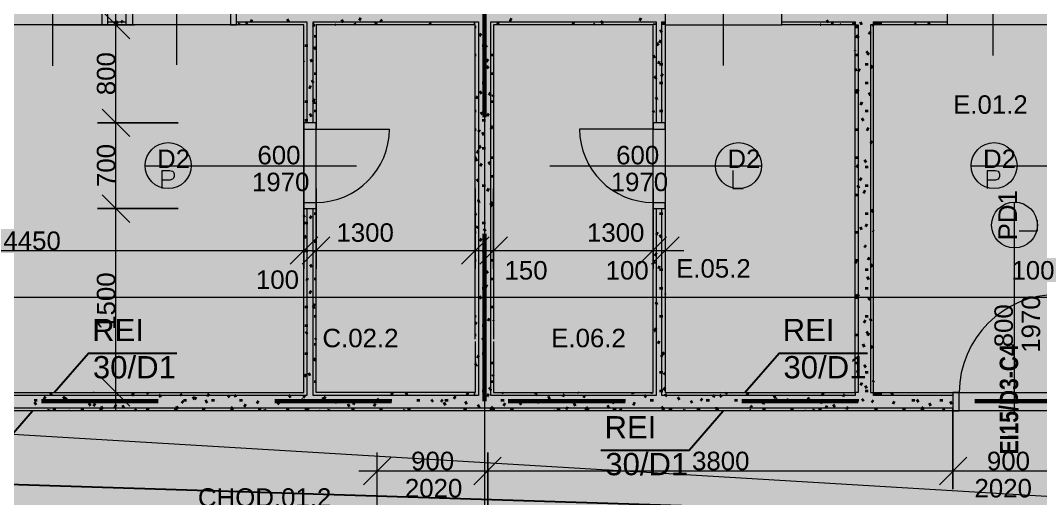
# Model space of a CAD drawing. Header units: millimetres. Extents: x 2377 to 264466, y -28213 to 61616.
# Drawn here: x 159322 to 167649, y -10377 to -6474 of the extents above; entities that cross this region are included whole.
import ezdxf

# ---------------------------------------------------------------- set-up
doc = ezdxf.new("R2010")
doc.units = ezdxf.units.MM
doc.layers.add('ZTI_KANAL', color=30, linetype='Continuous', lineweight=50)
doc.styles.add('PDF Arial Narrow Bold', font='')
doc.styles.add('PDF ArialMT', font='arial.ttf')
doc.styles.get('PDF Arial Narrow Bold').set_extended_font_data('Arial Narrow', bold=True)

msp = doc.modelspace()

# ---------------------------------------------------------------- linework, layer by layer
at = {"layer": 'ZTI_KANAL', "color": 7, "lineweight": 9}
for points in [[(163110.6, 4981.7), (163110.6, -22133.1)], [(207677.3, -5097.1), (206461.2, -5097.1), (206461.2, -4795.4), (206461.2, -4496.9), (206461.2, -4195.3), (206461.2, -3896.8), (206461.2, -3595.1), (206461.2, -3296.6), (207763.1, -3296.6), (207763.1, -3595.1), (207763.1, -3896.8), (207763.1, -4195.3), (207763.1, -4496.9), (207763.1, -4795.4), (207763.1, -5097.1), (206362.7, -3566.5), (205181.5, -9660.1), (181035.7, -11158.9), (156035.8, -9660.1)], [(159585.9, -6843.6), (159585.9, -5494), (159585.9, -5119.3)], [(160598.8, -6837.2), (160598.8, -5487.7), (160598.8, -5113)], [(165060.3, -6840.4), (165060.3, -5490.8), (165060.3, -5113)], [(167260.8, -6761), (167260.8, -5490.8), (167260.8, -5113)], [(160214.6, -6624.4), (159989.1, -6399)], [(160100.3, -7459.6), (160100.3, -6360.9)], [(159595.4, -6510.1), (160252.7, -6510.1)], [(160100.3, -8161.3), (160100.3, -7161.1)], [(160341.6, -7659.6), (160716.3, -7659.6), (162065.9, -7659.6)], [(163644, -7659.6), (164993.6, -7659.6), (165371.4, -7659.6)], [(167079.8, -7659.6), (167457.7, -7659.6), (168807.2, -7659.6)], [(160478.2, -7847), (160478.2, -7697.7), (160541.7, -7697.7), (160563.9, -7704.1), (160570.2, -7713.6), (160576.6, -7726.3), (160576.6, -7748.5), (160570.2, -7761.2), (160563.9, -7770.8), (160541.7, -7777.1), (160478.2, -7777.1)], [(165136.5, -7697.7), (165136.5, -7847), (165222.2, -7847)], [(167216.4, -7847), (167216.4, -7697.7), (167279.9, -7697.7), (167302.1, -7704.1), (167308.4, -7713.6), (167314.8, -7726.3), (167314.8, -7748.5), (167308.4, -7761.2), (167302.1, -7770.8), (167279.9, -7777.1), (167216.4, -7777.1)], [(160100.3, -9660.1), (160100.3, -7859.7)], [(164583.9, -7847), (164583.9, -8501.1)], [(167435.5, -9682.4), (167435.5, -8332.8), (167435.5, -7958.1)], [(167473.6, -8189.9), (167622.8, -8189.9), (167622.8, -8104.2)], [(164472.8, -8463), (164698.3, -8240.7)], [(157036, -8351.9), (161786.4, -8351.9)], [(161484.8, -8351.9), (161884.9, -8351.9)], [(161586.4, -8351.9), (163183.6, -8351.9)], [(162885.1, -8351.9), (163336, -8351.9)], [(163034.4, -8351.9), (164634.8, -8351.9)], [(164336.3, -8351.9), (164736.4, -8351.9)], [(146414.3, -8732.9), (214196.4, -8732.9)], [(159989.1, -9396.6), (160214.6, -9622)], [(159595.4, -9510.9), (160252.7, -9510.9)], [(162348.5, -10038), (162123, -10263.5)], [(162234.2, -10654), (162234.2, -9999.9)], [(162084.9, -10149.1), (163285.2, -10149.1)], [(162986.7, -10149.1), (167086.2, -10149.1)], [(166784.5, -10149.1), (167984.8, -10149.1)]]:
    msp.add_lwpolyline(points, dxfattribs=at)
at = {"layer": 'ZTI_KANAL', "color": 7, "lineweight": 20}
for points in [[(160236.8, -5611.5), (160236.8, -6411.7), (161037, -6411.7), (161037, -6510.1), (161084.7, -6510.1), (161084.7, -6411.7), (161037, -6411.7)], [(160160.6, -6411.7), (160186, -6411.7), (160236.8, -6411.7), (160236.8, -6510.1)], [(163034.4, -9094.9), (163034.4, -9510.9), (161735.6, -9510.9), (161735.6, -8008.9), (161735.6, -7961.3), (161634, -7961.3), (161634, -7361.1), (161634, -7310.3), (161634, -6510.1), (161084.7, -6510.1), (160186, -6510.1), (160186, -6411.7), (161084.7, -6411.7), (164583.9, -6411.7), (164583.9, -6510.1), (164583.9, -7310.3), (164583.9, -8008.9), (164583.9, -9510.9), (166136.7, -9510.9), (166136.7, -9536.3), (164558.5, -9536.3), (164558.5, -8008.9)], [(165536.6, -6484.7), (166136.7, -6484.7), (166136.7, -6510.1), (165536.6, -6510.1), (165536.6, -6411.7), (166886.1, -6411.7), (166886.1, -6510.1), (166286, -6510.1), (166260.6, -6510.1), (166260.6, -9510.9), (166286, -9510.9), (166933.7, -9510.9), (167835.6, -9510.9)], [(171735, -6411.7), (170785.5, -6411.7), (167835.6, -6411.7), (167835.6, -6510.1), (167835.6, -7310.3), (167835.6, -6510.1), (166886.1, -6510.1)], [(160036.8, -6484.7), (160186, -6484.7)], [(161084.7, -6484.7), (161659.4, -6484.7), (161659.4, -7310.3)], [(161710.2, -7310.3), (161710.2, -6484.7), (163059.8, -6484.7), (163059.8, -9536.3), (161710.2, -9536.3), (161710.2, -8008.9)], [(164510.9, -8008.9), (164510.9, -9510.9), (164510.9, -9536.3), (163161.4, -9536.3), (163161.4, -6484.7), (164510.9, -6484.7), (164510.9, -7310.3)], [(164558.5, -7310.3), (164558.5, -6484.7), (164583.9, -6484.7)], [(166933.7, -9536.3), (166286, -9536.3), (166286, -9510.9), (166286, -6510.1), (166286, -6484.7), (166886.1, -6484.7)], [(161037, -6510.1), (160236.8, -6510.1), (160186, -6510.1), (160036.8, -6510.1), (159135, -6510.1), (157185.3, -6510.1), (157159.9, -6510.1), (157159.9, -9510.9), (157185.3, -9510.9), (157236.1, -9510.9), (157286.9, -9510.9), (157286.9, -9660.1)], [(159986, -6510.1), (159185.8, -6510.1)], [(163034.4, -9075.9), (163034.4, -6510.1), (161735.6, -6510.1), (161735.6, -7310.3), (161735.6, -7361.1)], [(163183.6, -9094.9), (163183.6, -9510.9), (164485.5, -9510.9), (164485.5, -8008.9), (164485.5, -7310.3), (164485.5, -6510.1), (163183.6, -6510.1), (163183.6, -9075.9)], [(164583.9, -6510.1), (164583.9, -6510.1)], [(164583.9, -6510.1), (165536.6, -6510.1)], [(161634, -7361.1), (161735.6, -7361.1), (162335.8, -7361.1)], [(177034.7, -9510.9), (176983.9, -9510.9), (176983.9, -9660.1), (177882.5, -9660.1), (181035.7, -9660.1), (181035.7, -9510.9), (177882.5, -9510.9), (177831.7, -9510.9), (177831.7, -9660.1), (177034.7, -9660.1), (176983.9, -9660.1), (174033.9, -9660.1), (173135.3, -9660.1), (167835.6, -9660.1), (166933.7, -9660.1), (158134.7, -9660.1), (157236.1, -9660.1), (157236.1, -9510.9), (158134.7, -9510.9), (161634, -9510.9), (161634, -8008.9), (161634, -7961.3)], [(161659.4, -8008.9), (161659.4, -9536.3), (158134.7, -9536.3)], [(158134.7, -9634.7), (166933.7, -9634.7)], [(167784.8, -9660.1), (166984.6, -9660.1)]]:
    msp.add_lwpolyline(points, dxfattribs=at)
at = {"layer": 'ZTI_KANAL', "color": 1, "lineweight": 60}
for points in [[(163110.6, -6310.1), (163110.6, -7262.7)], [(163110.6, -7739), (163110.6, -7739)], [(163110.6, -8215.3), (163110.6, -9580.7)], [(160446.4, -9580.7), (159493.8, -9580.7)], [(160922.7, -9580.7), (160922.7, -9580.7)], [(162351.6, -9580.7), (161399, -9580.7)], [(162828, -9580.7), (162828, -9580.7)], [(164256.9, -9580.7), (163304.3, -9580.7)], [(164733.2, -9580.7), (164733.2, -9580.7)], [(166158.9, -9580.7), (165209.5, -9580.7)], [(166635.3, -9580.7), (166635.3, -9580.7)], [(168064.2, -9580.7), (167111.6, -9580.7)]]:
    msp.add_lwpolyline(points, dxfattribs=at)
at = {"layer": 'ZTI_KANAL', "color": 7, "lineweight": 20}
for points in [[(160036.8, -6411.7), (159986, -6411.7), (159986, -6510.1), (160036.8, -6510.1)], [(166136.7, -6510.1), (166158.9, -6510.1), (166158.9, -9510.9), (166136.7, -9510.9)], [(161735.6, -7310.3), (161634, -7310.3), (161634, -8008.9), (161735.6, -8008.9)], [(164485.5, -7310.3), (164485.5, -7361.1), (164583.9, -7361.1), (164583.9, -7310.3)], [(164485.5, -7961.3), (164485.5, -8008.9), (164583.9, -8008.9), (164583.9, -7961.3)], [(166984.6, -9510.9), (166933.7, -9510.9), (166933.7, -9660.1), (166984.6, -9660.1)]]:
    msp.add_lwpolyline(points, close=True, dxfattribs=at)
at = {"layer": 'ZTI_KANAL', "color": 7, "lineweight": 35}
for points in [[(160116.2, -6500.6), (160106.6, -6484.7), (160103.5, -6478.4)], [(160154.3, -6475.2), (160147.9, -6484.7), (160141.6, -6494.3)], [(161173.6, -6503.8), (161160.9, -6484.7), (161160.9, -6481.6)], [(161211.7, -6468.9), (161202.1, -6484.7), (161199, -6491.1)], [(161513.3, -6484.7), (161500.6, -6462.5)], [(161957.9, -6491.1), (161954.7, -6484.7), (161945.2, -6468.9)], [(162100.8, -6453), (162088.1, -6475.2)], [(162231, -6510.1), (162224.6, -6497.4), (162218.3, -6487.9)], [(162272.3, -6465.7), (162259.6, -6484.7)], [(162259.6, -6484.7), (162259.6, -6484.7)], [(162672.4, -6510.1), (162666, -6497.4), (162662.8, -6494.3)], [(163224.9, -6487.9), (163218.5, -6497.4), (163212.2, -6510.1)], [(163329.7, -6459.3), (163317, -6481.6)], [(163840.9, -6491.1), (163834.6, -6497.4), (163828.2, -6510.1)], [(164075.9, -6500.6), (164072.7, -6497.4), (164066.4, -6484.7), (164063.2, -6478.4)], [(164387.1, -6456.2), (164374.4, -6478.4)], [(165917.6, -6494.3), (165914.4, -6484.7), (165904.9, -6472)], [(165955.7, -6481.6), (165955.7, -6484.7), (165943, -6503.8)], [(166127.2, -6491.1), (166114.5, -6510.1)], [(166190.7, -6510.1), (166178, -6487.9)], [(166740, -6494.3), (166730.5, -6510.1)], [(161110.1, -6497.4), (161100.5, -6510.1)], [(161722.9, -6500.6), (161716.6, -6510.1), (161710.2, -6522.8)], [(161894.4, -6510.1), (161891.2, -6510.1)], [(162056.3, -6510.1), (162050, -6497.4)], [(162050, -6497.4), (162050, -6497.4)], [(163034.4, -6526), (163040.7, -6526)], [(163120.1, -6522.8), (163113.7, -6510.1), (163107.4, -6503.8)], [(164009.2, -6500.6), (164002.9, -6510.1)], [(164485.5, -6526), (164488.7, -6526)], [(164558.5, -6573.6), (164545.8, -6551.4)], [(165854.1, -6510.1), (165850.9, -6510.1)], [(166016.1, -6510.1), (166009.7, -6500.6)], [(166139.9, -6526), (166158.9, -6526), (166165.3, -6526)], [(166190.7, -6510.1), (166190.7, -6510.1)], [(166257.4, -6567.3), (166247.9, -6589.5)], [(166286, -6519.7), (166282.8, -6516.5)], [(166632.1, -6510.1), (166622.6, -6497.4)], [(161719.7, -6602.2), (161722.9, -6602.2), (161735.6, -6602.2)], [(163082, -6580), (163069.3, -6602.2)], [(164530, -6678.4), (164517.3, -6656.2)], [(164549, -6634), (164536.3, -6656.2)], [(166155.8, -6595.9), (166143.1, -6618.1)], [(166165.3, -6614.9), (166158.9, -6608.6), (166152.6, -6592.7)], [(161643.5, -6678.4), (161659.4, -6678.4), (161668.9, -6678.4)], [(161732.4, -6710.2), (161722.9, -6694.3), (161719.7, -6688)], [(163091.5, -6678.4), (163116.9, -6678.4)], [(163110.6, -6684.8), (163097.9, -6707)], [(163129.6, -6694.3), (163116.9, -6672.1)], [(166136.7, -6719.7), (166136.7, -6716.5)], [(166241.5, -6745.1), (166228.8, -6726.1)], [(166247.9, -6738.8), (166235.2, -6757.8)], [(161637.2, -6802.3), (161634, -6805.4)], [(161703.9, -6815), (161691.2, -6792.7)], [(163034.4, -6754.6), (163040.7, -6754.6)], [(163139.1, -6789.6), (163126.4, -6811.8)], [(163167.7, -6754.6), (163170.9, -6754.6), (163183.6, -6754.6)], [(164485.5, -6754.6), (164488.7, -6754.6)], [(164501.4, -6783.2), (164498.2, -6776.9), (164488.7, -6761)], [(164536.3, -6805.4), (164526.8, -6827.7)], [(166139.9, -6754.6), (166158.9, -6754.6), (166165.3, -6754.6)], [(161719.7, -6907.1), (161722.9, -6907.1), (161735.6, -6907.1)], [(163142.3, -6865.8), (163129.6, -6843.6)], [(163167.7, -6907.1), (163170.9, -6907.1), (163183.6, -6907.1)], [(164539.5, -6830.8), (164558.5, -6830.8), (164564.9, -6830.8)], [(164564.9, -6910.2), (164558.5, -6919.8), (164552.2, -6932.5)], [(166146.2, -6888), (166136.7, -6869)], [(166171.7, -6869), (166158.9, -6891.2)], [(166158.9, -6891.2), (166158.9, -6891.2)], [(166216.1, -6830.8), (166241.5, -6830.8)], [(166276.4, -6840.4), (166263.7, -6862.6)], [(161713.4, -6983.3), (161710.2, -6976.9), (161700.7, -6961)], [(163091.5, -6983.3), (163116.9, -6983.3)], [(163113.7, -6967.4), (163101, -6948.3)], [(164510.9, -6951.5), (164510.9, -6948.3), (164498.2, -6932.5)], [(164539.5, -6983.3), (164558.5, -6983.3), (164564.9, -6983.3)], [(166216.1, -6983.3), (166241.5, -6983.3)], [(161691.2, -7008.7), (161678.5, -7030.9)], [(163085.2, -7072.2), (163072.5, -7050)], [(163158.2, -7062.7), (163145.5, -7084.9)], [(164485.5, -7059.5), (164488.7, -7059.5)], [(166139.9, -7059.5), (166158.9, -7059.5), (166165.3, -7059.5)], [(166155.8, -7059.5), (166143.1, -7037.2)], [(166162.1, -7040.4), (166158.9, -7043.6), (166149.4, -7062.7)], [(166260.6, -7088.1), (166247.9, -7065.8)], [(161643.5, -7135.7), (161659.4, -7135.7), (161668.9, -7135.7)], [(161719.7, -7113.5), (161710.2, -7132.5), (161707, -7135.7)], [(161722.9, -7154.7), (161722.9, -7151.6), (161713.4, -7132.5)], [(163053.4, -7091.2), (163047.1, -7100.8), (163040.7, -7113.5)], [(163167.7, -7135.7), (163170.9, -7135.7), (163183.6, -7135.7)], [(163183.6, -7094.4), (163177.2, -7078.5)], [(164520.4, -7123), (164510.9, -7100.8), (164507.7, -7100.8)], [(166190.7, -7142), (166178, -7164.3)], [(166260.6, -7088.1), (166260.6, -7088.1)], [(161697.5, -7259.5), (161684.8, -7237.3)], [(161719.7, -7211.9), (161722.9, -7211.9), (161735.6, -7211.9)], [(163034.4, -7211.9), (163040.7, -7211.9)], [(163094.7, -7243.7), (163082, -7221.4)], [(163145.5, -7234.1), (163132.8, -7256.4)], [(164495, -7227.8), (164485.5, -7211.9)], [(164539.5, -7211.9), (164558.5, -7211.9), (164564.9, -7211.9)], [(166216.1, -7211.9), (166241.5, -7211.9)], [(161643.5, -7288.1), (161659.4, -7288.1), (161668.9, -7288.1)], [(163091.5, -7288.1), (163116.9, -7288.1)], [(166203.4, -7294.5), (166190.7, -7272.2)], [(163034.4, -7364.3), (163040.7, -7364.3)], [(163069.3, -7367.5), (163059.8, -7383.4), (163056.6, -7386.5)], [(163104.2, -7411.9), (163091.5, -7389.7)], [(163174.1, -7338.9), (163170.9, -7342.1), (163161.4, -7361.1)], [(166139.9, -7364.3), (166158.9, -7364.3), (166165.3, -7364.3)], [(166244.7, -7351.6), (166232, -7373.8)], [(166273.3, -7456.4), (166260.6, -7478.6)], [(163059.8, -7535.8), (163047.1, -7558)], [(163059.8, -7535.8), (163059.8, -7535.8)], [(163078.8, -7516.7), (163066.1, -7494.5)], [(163091.5, -7516.7), (163116.9, -7516.7)], [(163034.4, -7592.9), (163040.7, -7592.9)], [(163050.2, -7621.5), (163047.1, -7618.3), (163037.5, -7599.3)], [(163088.3, -7640.6), (163075.6, -7662.8)], [(163155, -7650.1), (163142.3, -7627.9)], [(163167.7, -7592.9), (163170.9, -7592.9), (163183.6, -7592.9)], [(166139.9, -7592.9), (166158.9, -7592.9), (166165.3, -7592.9)], [(166158.9, -7653.3), (166146.2, -7675.5)], [(166225.6, -7634.2), (166212.9, -7612)], [(166216.1, -7669.2), (166241.5, -7669.2)], [(163047.1, -7770.8), (163047.1, -7770.8)], [(163059.8, -7789.8), (163047.1, -7770.8)], [(163091.5, -7821.6), (163116.9, -7821.6)], [(163167.7, -7745.4), (163170.9, -7745.4), (163183.6, -7745.4)], [(166168.5, -7843.8), (166158.9, -7827.9), (166155.8, -7821.6)], [(166187.5, -7758.1), (166174.8, -7780.3)], [(166216.1, -7821.6), (166241.5, -7821.6)], [(163142.3, -7847), (163132.8, -7869.2)], [(166139.9, -7897.8), (166158.9, -7897.8), (166165.3, -7897.8)], [(166216.1, -7862.9), (166203.4, -7885.1)], [(163069.3, -7961.3), (163059.8, -7942.2), (163056.6, -7939.1)], [(163170.9, -7951.8), (163161.4, -7974), (163158.2, -7974)], [(163174.1, -7989.9), (163170.9, -7986.7), (163161.4, -7967.6)], [(163167.7, -7974), (163170.9, -7974), (163183.6, -7974)], [(161643.5, -8082), (161634, -8066.1)], [(161697.5, -8069.3), (161684.8, -8091.5)], [(161719.7, -8050.2), (161722.9, -8050.2), (161735.6, -8050.2)], [(163034.4, -8050.2), (163040.7, -8050.2)], [(163040.7, -8066.1), (163034.4, -8053.4)], [(164539.5, -8050.2), (164558.5, -8050.2), (164564.9, -8050.2)], [(166216.1, -8050.2), (166241.5, -8050.2)], [(166282.8, -8040.7), (166270.1, -8018.4)], [(161643.5, -8126.4), (161659.4, -8126.4), (161668.9, -8126.4)], [(163056.6, -8151.8), (163047.1, -8167.7), (163043.9, -8170.9)], [(163091.5, -8126.4), (163116.9, -8126.4)], [(166232, -8135.9), (166219.3, -8158.2)], [(161653.1, -8250.3), (161640.4, -8228)], [(163034.4, -8202.6), (163040.7, -8202.6)], [(163116.9, -8196.3), (163107.4, -8174)], [(164485.5, -8202.6), (164488.7, -8202.6)], [(164523.6, -8202.6), (164510.9, -8224.9)], [(164510.9, -8224.9), (164510.9, -8224.9)], [(164555.4, -8247.1), (164542.7, -8224.9)], [(166139.9, -8202.6), (166158.9, -8202.6), (166165.3, -8202.6)], [(166190.7, -8183.6), (166178, -8161.3)], [(166286, -8196.3), (166282.8, -8189.9)], [(161719.7, -8278.8), (161722.9, -8278.8), (161735.6, -8278.8)], [(163085.2, -8253.4), (163072.5, -8275.7)], [(166222.5, -8307.4), (166209.8, -8326.5)], [(161643.5, -8355), (161659.4, -8355), (161668.9, -8355)], [(163091.5, -8355), (163116.9, -8355)], [(163113.7, -8358.2), (163101, -8380.4)], [(164510.9, -8374.1), (164510.9, -8377.3), (164498.2, -8396.3)], [(166251, -8409), (166238.3, -8431.3)], [(161700.7, -8488.4), (161688, -8466.2)], [(163034.4, -8431.3), (163040.7, -8431.3)], [(163167.7, -8431.3), (163170.9, -8431.3), (163183.6, -8431.3)], [(164485.5, -8431.3), (164488.7, -8431.3)], [(164498.2, -8456.7), (164498.2, -8453.5), (164485.5, -8434.4)], [(164539.5, -8478.9), (164526.8, -8501.1)], [(166146.2, -8437.6), (166136.7, -8456.7)], [(166139.9, -8431.3), (166158.9, -8431.3), (166165.3, -8431.3)], [(166276.4, -8485.2), (166263.7, -8463)], [(163139.1, -8536), (163126.4, -8517)], [(164539.5, -8507.5), (164558.5, -8507.5), (164564.9, -8507.5)], [(166216.1, -8507.5), (166241.5, -8507.5)], [(166247.9, -8590), (166235.2, -8567.8)], [(161665.8, -8577.3), (161659.4, -8590), (161653.1, -8599.5)], [(161719.7, -8583.7), (161722.9, -8583.7), (161735.6, -8583.7)], [(163091.5, -8659.9), (163116.9, -8659.9)], [(163129.6, -8631.3), (163116.9, -8653.5)], [(163167.7, -8583.7), (163170.9, -8583.7), (163183.6, -8583.7)], [(164539.5, -8659.9), (164558.5, -8659.9), (164564.9, -8659.9)], [(166136.7, -8609.1), (166136.7, -8609.1)], [(166216.1, -8659.9), (166241.5, -8659.9)], [(161694.3, -8682.1), (161681.6, -8704.3)], [(163082, -8745.6), (163069.3, -8723.4)], [(164485.5, -8736.1), (164488.7, -8736.1)], [(164583.9, -8704.3), (164583.9, -8707.5)], [(166139.9, -8736.1), (166158.9, -8736.1), (166165.3, -8736.1)], [(166155.8, -8732.9), (166143.1, -8710.7)], [(166165.3, -8710.7), (166158.9, -8720.2), (166152.6, -8732.9)], [(166257.4, -8758.3), (166244.7, -8739.3)], [(161643.5, -8812.3), (161659.4, -8812.3), (161668.9, -8812.3)], [(161722.9, -8786.9), (161710.2, -8809.1)], [(161710.2, -8805.9), (161710.2, -8805.9)], [(161722.9, -8828.2), (161710.2, -8805.9)], [(161710.2, -8809.1), (161710.2, -8809.1)], [(163120.1, -8802.8), (163107.4, -8825)], [(163167.7, -8812.3), (163170.9, -8812.3), (163183.6, -8812.3)], [(164520.4, -8796.4), (164510.9, -8777.4), (164507.7, -8774.2)], [(161719.7, -8888.5), (161722.9, -8888.5), (161735.6, -8888.5)], [(163034.4, -8888.5), (163040.7, -8888.5)], [(163148.7, -8907.6), (163136, -8929.8)], [(164539.5, -8888.5), (164558.5, -8888.5), (164564.9, -8888.5)], [(166216.1, -8888.5), (166241.5, -8888.5)], [(166270.1, -8929.8), (166260.6, -8913.9), (166257.4, -8907.6)], [(161643.5, -8964.7), (161659.4, -8964.7), (161668.9, -8964.7)], [(163043.9, -8936.1), (163034.4, -8952)], [(163091.5, -8964.7), (163116.9, -8964.7)], [(163183.6, -8923.4), (163183.6, -8920.3)], [(164507.7, -8986.9), (164498.2, -9009.2), (164495, -9009.2)], [(166219.3, -8920.3), (166206.6, -8942.5)], [(161665.8, -9034.6), (161659.4, -9025.1), (161653.1, -9012.4)], [(161735.6, -9069.5), (161726.1, -9082.2)], [(163034.4, -9040.9), (163040.7, -9040.9)], [(163104.2, -9085.4), (163091.5, -9063.2)], [(164485.5, -9040.9), (164488.7, -9040.9)], [(166139.9, -9040.9), (166158.9, -9040.9), (166165.3, -9040.9)], [(166241.5, -9034.6), (166228.8, -9012.4)], [(166247.9, -9025.1), (166235.2, -9047.3)], [(161637.2, -9088.6), (161634, -9088.6)], [(161719.7, -9117.1), (161722.9, -9117.1), (161735.6, -9117.1)], [(164536.3, -9091.7), (164523.6, -9114)], [(166212.9, -9139.4), (166200.2, -9117.1)], [(166276.4, -9129.8), (166263.7, -9148.9)], [(161643.5, -9193.3), (161659.4, -9193.3), (161668.9, -9193.3)], [(161729.3, -9231.5), (161722.9, -9244.2), (161716.6, -9253.7)], [(163062.9, -9209.2), (163059.8, -9212.4), (163050.2, -9231.5)], [(163091.5, -9193.3), (163116.9, -9193.3)], [(164564.9, -9196.5), (164558.5, -9206.1), (164552.2, -9218.8)], [(164577.6, -9202.9), (164564.9, -9180.6)], [(163034.4, -9269.6), (163040.7, -9269.6)], [(163047.1, -9295), (163047.1, -9291.8), (163034.4, -9272.7)], [(163167.7, -9269.6), (163170.9, -9269.6), (163183.6, -9269.6)], [(164485.5, -9269.6), (164488.7, -9269.6)], [(166139.9, -9269.6), (166158.9, -9269.6), (166165.3, -9269.6)], [(166222.5, -9307.7), (166209.8, -9285.4)], [(161653.1, -9361.6), (161640.4, -9383.9)], [(161688, -9374.3), (161675.3, -9352.1)], [(163183.6, -9377.5), (163177.2, -9364.8)], [(164539.5, -9345.8), (164558.5, -9345.8), (164564.9, -9345.8)], [(164583.9, -9364.8), (164574.4, -9348.9)], [(166162.1, -9326.7), (166158.9, -9329.9), (166149.4, -9348.9)], [(166216.1, -9345.8), (166241.5, -9345.8)], [(161719.7, -9422), (161722.9, -9422), (161735.6, -9422)], [(163116.9, -9415.6), (163104.2, -9437.9)], [(163161.4, -9491.8), (163161.4, -9488.7), (163148.7, -9469.6)], [(163167.7, -9422), (163170.9, -9422), (163183.6, -9422)], [(164583.9, -9469.6), (164571.2, -9491.8)], [(166190.7, -9431.5), (166178, -9453.7)], [(166232, -9479.1), (166219.3, -9456.9)], [(166286, -9415.6), (166279.6, -9425.2)], [(159433.4, -9574.4), (159458.8, -9574.4)], [(159525.5, -9542.6), (159512.8, -9564.9)], [(159579.5, -9536.3), (159566.8, -9514.1)], [(159579.5, -9536.3), (159579.5, -9536.3)], [(159684.3, -9564.9), (159671.6, -9542.6)], [(159697, -9552.2), (159684.3, -9574.4)], [(159890.7, -9574.4), (159916.1, -9574.4)], [(159919.3, -9514.1), (159916.1, -9510.9)], [(160119.3, -9574.4), (160144.7, -9574.4)], [(160243.2, -9517.2), (160233.6, -9536.3), (160230.5, -9539.5)], [(160271.8, -9574.4), (160297.2, -9574.4)], [(160335.3, -9510.9), (160335.3, -9510.9)], [(160363.8, -9523.6), (160357.5, -9510.9)], [(160468.6, -9552.2), (160459.1, -9536.3), (160455.9, -9529.9)], [(160640.1, -9539.5), (160636.9, -9536.3), (160627.4, -9520.4)], [(160652.8, -9574.4), (160678.2, -9574.4)], [(160741.7, -9568), (160729, -9545.8)], [(160754.4, -9549), (160741.7, -9571.2)], [(160846.5, -9596.6), (160833.8, -9574.4)], [(160859.2, -9520.4), (160849.7, -9536.3), (160846.5, -9542.6)], [(160881.4, -9574.4), (160906.8, -9574.4)], [(161027.5, -9529.9), (161027.5, -9536.3), (161014.8, -9552.2)], [(161081.5, -9549), (161075.1, -9536.3), (161072, -9526.8)], [(161110.1, -9574.4), (161135.5, -9574.4)], [(161526, -9555.3), (161516.5, -9536.3), (161513.3, -9533.1)], [(161567.3, -9574.4), (161592.7, -9574.4)], [(161630.8, -9583.9), (161618.1, -9561.7)], [(161643.5, -9533.1), (161643.5, -9536.3), (161630.8, -9555.3)], [(161802.3, -9574.4), (161789.6, -9552.2)], [(161795.9, -9574.4), (161821.3, -9574.4)], [(161811.8, -9542.6), (161799.1, -9564.9)], [(161948.4, -9574.4), (161973.8, -9574.4)], [(162246.9, -9580.7), (162234.2, -9558.5)], [(162329.4, -9574.4), (162354.8, -9574.4)], [(162361.2, -9510.9), (162351.6, -9523.6), (162348.5, -9529.9)], [(162481.8, -9533.1), (162475.5, -9523.6), (162469.1, -9510.9)], [(162558, -9574.4), (162583.4, -9574.4)], [(162691.4, -9587.1), (162678.7, -9568)], [(162767.6, -9568), (162754.9, -9587.1)], [(162786.7, -9574.4), (162812.1, -9574.4)], [(162872.4, -9539.5), (162859.7, -9561.7)], [(162977.2, -9510.9), (162967.7, -9523.6), (162964.5, -9533.1)], [(163091.5, -9498.2), (163116.9, -9498.2)], [(163145.5, -9520.4), (163132.8, -9542.6)], [(163243.9, -9574.4), (163269.3, -9574.4)], [(163266.2, -9520.4), (163259.8, -9510.9)], [(163380.5, -9568), (163370.9, -9590.3)], [(163472.6, -9574.4), (163498, -9574.4)], [(163539.2, -9536.3), (163532.9, -9523.6), (163526.5, -9514.1)], [(163539.2, -9536.3), (163539.2, -9536.3)], [(163625, -9574.4), (163650.4, -9574.4)], [(163644, -9564.9), (163631.3, -9542.6)], [(163761.5, -9523.6), (163752, -9536.3), (163748.8, -9545.8)], [(163879, -9517.2), (163875.8, -9510.9)], [(163929.8, -9533.1), (163929.8, -9536.3), (163917.1, -9555.3)], [(164006, -9574.4), (164031.4, -9574.4)], [(164234.7, -9574.4), (164260.1, -9574.4)], [(164323.6, -9523.6), (164317.2, -9510.9)], [(164323.6, -9523.6), (164323.6, -9523.6)], [(164428.4, -9552.2), (164418.8, -9536.3), (164415.7, -9529.9)], [(164463.3, -9574.4), (164488.7, -9574.4)], [(164472.8, -9510.9), (164466.5, -9520.4)], [(164539.5, -9498.2), (164558.5, -9498.2), (164564.9, -9498.2)], [(164599.8, -9542.6), (164593.5, -9536.3), (164587.1, -9520.4)], [(164701.4, -9571.2), (164688.7, -9549)], [(164885.6, -9558.5), (164872.9, -9577.6)], [(164920.5, -9574.4), (164945.9, -9574.4)], [(164987.2, -9529.9), (164984, -9536.3), (164977.7, -9552.2)], [(165044.4, -9549), (165034.9, -9536.3), (165031.7, -9526.8)], [(165088.8, -9510.9), (165079.3, -9523.6)], [(165149.2, -9574.4), (165174.6, -9574.4)], [(165263.5, -9510.9), (165250.8, -9533.1)], [(165301.6, -9574.4), (165327, -9574.4)], [(165485.8, -9558.5), (165473.1, -9536.3)], [(165473.1, -9536.3), (165473.1, -9536.3)], [(165498.5, -9558.5), (165485.8, -9580.7)], [(165590.6, -9583.9), (165577.9, -9561.7)], [(165669.9, -9571.2), (165657.2, -9590.3)], [(165682.6, -9574.4), (165708, -9574.4)], [(165762, -9574.4), (165749.3, -9552.2)], [(165876.3, -9514.1), (165863.6, -9536.3)], [(165863.6, -9536.3), (165863.6, -9536.3)], [(165911.3, -9574.4), (165936.7, -9574.4)], [(166047.8, -9523.6), (166041.5, -9536.3), (166035.1, -9545.8)], [(166139.9, -9574.4), (166165.3, -9574.4)], [(166206.6, -9580.7), (166193.9, -9561.7)], [(166216.1, -9498.2), (166241.5, -9498.2)], [(166282.8, -9574.4), (166270.1, -9593.4)], [(166441.6, -9533.1), (166428.9, -9510.9)], [(166584.5, -9510.9), (166584.5, -9510.9)], [(166597.2, -9574.4), (166622.6, -9574.4)], [(166651.1, -9590.3), (166638.4, -9568)], [(166825.8, -9574.4), (166851.2, -9574.4)], [(159449.3, -9612.5), (159436.6, -9590.3)], [(159554.1, -9647.4), (159547.8, -9660.1)], [(159585.9, -9650.6), (159611.3, -9650.6)], [(159725.6, -9657), (159722.4, -9660.1)], [(159814.5, -9650.6), (159839.9, -9650.6)], [(159893.9, -9618.9), (159881.2, -9596.6)], [(159932, -9599.8), (159919.3, -9622)], [(159966.9, -9650.6), (159992.3, -9650.6)], [(159995.5, -9647.4), (159989.1, -9634.7), (159982.8, -9625.2)], [(160103.5, -9612.5), (160090.8, -9634.7)], [(160167, -9637.9), (160167, -9634.7), (160154.3, -9615.7)], [(160268.6, -9660.1), (160259, -9644.3)], [(160348, -9650.6), (160373.4, -9650.6)], [(160576.6, -9650.6), (160602, -9650.6)], [(160611.5, -9644.3), (160605.2, -9634.7), (160598.8, -9622)], [(160649.6, -9577.6), (160636.9, -9596.6)], [(160805.2, -9650.6), (160830.6, -9650.6)], [(161056.1, -9653.8), (161046.5, -9634.7), (161043.4, -9631.6)], [(161056.1, -9634.7), (161043.4, -9657)], [(161056.1, -9634.7), (161056.1, -9634.7)], [(161160.9, -9606.2), (161148.2, -9628.4)], [(161148.2, -9660.1), (161148.2, -9657)], [(161265.7, -9577.6), (161253, -9599.8)], [(161262.5, -9650.6), (161287.9, -9650.6)], [(161322.8, -9660.1), (161316.5, -9647.4)], [(161433.9, -9590.3), (161421.2, -9609.3)], [(161491.1, -9650.6), (161516.5, -9650.6)], [(161643.5, -9650.6), (161668.9, -9650.6)], [(161672.1, -9637.9), (161659.4, -9660.1)], [(161764.2, -9660.1), (161761, -9657)], [(161840.4, -9647.4), (161834, -9660.1)], [(161903.9, -9599.8), (161894.4, -9580.7)], [(162008.7, -9628.4), (161996, -9606.2)], [(162024.6, -9650.6), (162050, -9650.6)], [(162050, -9590.3), (162037.3, -9612.5)], [(162218.3, -9603), (162205.6, -9625.2)], [(162253.2, -9650.6), (162278.6, -9650.6)], [(162456.4, -9650.6), (162450.1, -9660.1)], [(162481.8, -9650.6), (162507.2, -9650.6)], [(162793, -9615.7), (162780.3, -9593.4)], [(162939.1, -9650.6), (162964.5, -9650.6)], [(162964.5, -9606.2), (162951.8, -9583.9)], [(163069.3, -9634.7), (163056.6, -9612.5)], [(163170.9, -9660.1), (163158.2, -9641.1)], [(163174.1, -9625.2), (163167.7, -9634.7), (163161.4, -9647.4)], [(163167.7, -9650.6), (163193.1, -9650.6)], [(163278.9, -9596.6), (163266.2, -9618.9)], [(163320.1, -9650.6), (163345.5, -9650.6)], [(163409, -9612.5), (163396.3, -9590.3)], [(163551.9, -9580.7), (163539.2, -9599.8)], [(163685.3, -9657), (163682.1, -9660.1)], [(163701.2, -9650.6), (163726.6, -9650.6)], [(163786.9, -9628.4), (163783.7, -9634.7), (163774.2, -9650.6)], [(163853.6, -9622), (163840.9, -9599.8)], [(163929.8, -9650.6), (163955.2, -9650.6)], [(163955.2, -9647.4), (163948.9, -9634.7), (163942.5, -9628.4)], [(163958.4, -9637.9), (163945.7, -9660.1)], [(164126.7, -9637.9), (164123.5, -9634.7), (164114, -9615.7)], [(164164.8, -9580.7), (164155.3, -9603)], [(164158.4, -9650.6), (164183.8, -9650.6)], [(164228.3, -9660.1), (164218.8, -9644.3)], [(164336.3, -9593.4), (164323.6, -9615.7)], [(164571.2, -9647.4), (164564.9, -9634.7), (164558.5, -9625.2)], [(164571.2, -9641.1), (164561.7, -9660.1)], [(164615.7, -9650.6), (164641.1, -9650.6)], [(164742.7, -9650.6), (164736.4, -9660.1)], [(164806.2, -9596.6), (164793.5, -9577.6)], [(164844.3, -9650.6), (164869.7, -9650.6)], [(164996.8, -9650.6), (165022.2, -9650.6)], [(165015.8, -9653.8), (165003.1, -9634.7), (165003.1, -9631.6)], [(165282.5, -9660.1), (165276.2, -9650.6)], [(165292.1, -9615.7), (165279.4, -9634.7), (165279.4, -9637.9)], [(165377.8, -9650.6), (165403.2, -9650.6)], [(165393.7, -9587.1), (165381, -9609.3)], [(165606.4, -9650.6), (165631.8, -9650.6)], [(165723.9, -9660.1), (165720.7, -9657)], [(165800.1, -9647.4), (165793.8, -9660.1)], [(165835.1, -9650.6), (165860.5, -9650.6)], [(165866.8, -9603), (165854.1, -9580.7)], [(165904.9, -9618.9), (165895.4, -9634.7), (165892.2, -9641.1)], [(165968.4, -9631.6), (165955.7, -9609.3)], [(166076.4, -9628.4), (166070, -9634.7), (166063.7, -9650.6)], [(166292.3, -9650.6), (166317.7, -9650.6)], [(166454.3, -9583.9), (166441.6, -9606.2)], [(166520.9, -9650.6), (166546.3, -9650.6)], [(166673.4, -9650.6), (166698.8, -9650.6)], [(166689.2, -9631.6), (166686.1, -9634.7), (166676.5, -9653.8)], [(166752.7, -9618.9), (166740, -9596.6)], [(166860.7, -9641.1), (166848, -9660.1)], [(166924.2, -9606.2), (166911.5, -9583.9)], [(160338.4, -9660.1), (160338.4, -9660.1)], [(165107.9, -9660.1), (165107.9, -9660.1)]]:
    msp.add_lwpolyline(points, dxfattribs=at)
at = {"layer": 'ZTI_KANAL', "color": 9, "lineweight": 0, "true_color": 0xc0c0c0}
msp.add_lwpolyline([(164583.9, -6484.7), (164583.9, -6510.1)], dxfattribs=at)
at = {"layer": 'ZTI_KANAL', "color": 7, "lineweight": 9}
for points in [[(160214.6, -7421.5), (159989.1, -7199.2)], [(159951, -7310.3), (160608.3, -7310.3)], [(160214.6, -8123.2), (159989.1, -7897.8)], [(161634, -8501.1), (161634, -7847)], [(161735.6, -8501.1), (161735.6, -7847)], [(163034.4, -8501.1), (163034.4, -7847)], [(163183.6, -8501.1), (163183.6, -7847)], [(164485.5, -8501.1), (164485.5, -7847)], [(159951, -8008.9), (160608.3, -8008.9)], [(161522.9, -8463), (161748.3, -8240.7)], [(161621.3, -8463), (161846.8, -8240.7)], [(162923.2, -8463), (163148.7, -8240.7)], [(163072.5, -8463), (163297.9, -8240.7)], [(164371.2, -8463), (164596.7, -8240.7)], [(166933.7, -10298.4), (166933.7, -9644.3)], [(163021.7, -10263.5), (163247.1, -10038)], [(163136, -9999.9), (163136, -10654)], [(166822.6, -10263.5), (167048.1, -10038)]]:
    msp.add_lwpolyline(points, close=True, dxfattribs=at)
at = {"layer": 'ZTI_KANAL', "color": 7, "lineweight": 20}
for points in [[(164485.5, -7361.1), (163885.4, -7361.1, 0.411437), (164484.8, -7960.3)], [(167784.8, -9510.9), (167784.8, -8710.7, 0.411438), (166984.6, -9510.2)]]:
    msp.add_lwpolyline(points, format="xyb", dxfattribs=at)
at = {"layer": 'ZTI_KANAL', "color": 1, "lineweight": 25}
for points in [[(159598.6, -9510.9), (159878, -9190.2), (160598.8, -9190.2)], [(165234.9, -9510.9), (165514.3, -9190.2), (166235.2, -9190.2)], [(158423.7, -9980.8), (159141.3, -9980.8), (159420.7, -9660.1)], [(164060, -9980.8), (164780.8, -9980.8), (165057.1, -9660.1)]]:
    msp.add_lwpolyline(points, dxfattribs=at)
at = {"layer": 'ZTI_KANAL', "color": 70, "lineweight": 25, "true_color": 0x7fff00}
msp.add_lwpolyline([(156537.5, -9660.1), (157242.4, -10196.8), (177085.5, -10825.5)], dxfattribs=at)
at = {"layer": 'ZTI_KANAL', "color": 7, "lineweight": 9}
for centre, radius in [((160528.1, -7659.2), 187.8), ((165183.3, -7659.2), 187.8), ((167269.5, -7659.2), 187.8), ((167435.9, -8144.3), 186.9)]:
    msp.add_circle(centre, radius, dxfattribs=at)
at = {"layer": 'ZTI_KANAL', "color": 7, "lineweight": 20}
msp.add_arc((161732.2, -7357.5), 602.8, 270.27182, 359.72818, dxfattribs=at)
at = {"layer": 'ZTI_KANAL', "color": 7, "lineweight": 35, "true_color": 0xffffff, "transparency": 33554559}
msp.add_solid([(144445.5, -24409.9), (264465.7, -24409.9), (144445.5, 7095.4), (264465.7, 7095.4)], dxfattribs=at)
at = {"layer": 'ZTI_KANAL', "color": 9, "lineweight": 0, "true_color": 0xc0c0c0, "transparency": 33554559}
for points in [[(160186, -6510.1), (160036.8, -6510.1), (160036.8, -6484.7)], [(160186, -6510.1), (160036.8, -6484.7), (160186, -6484.7)], [(161357.7, -6510.1), (161084.7, -6510.1), (161084.7, -6484.7)], [(161357.7, -6510.1), (161084.7, -6484.7), (161357.7, -6484.7)], [(161634, -6510.1), (161357.7, -6510.1), (161357.7, -6484.7)], [(161634, -6510.1), (161357.7, -6484.7), (161634, -6484.7)], [(161634, -6484.7), (161659.4, -7310.3), (161634, -7310.3)], [(161634, -6484.7), (161659.4, -6484.7), (161659.4, -7310.3)], [(164583.9, -6510.1), (164558.5, -6510.1), (164558.5, -6484.7)], [(164583.9, -6510.1), (164558.5, -6484.7), (164583.9, -6484.7)], [(166136.7, -6510.1), (165536.6, -6510.1), (165536.6, -6484.7)], [(166136.7, -6510.1), (165536.6, -6484.7), (166136.7, -6484.7)], [(166355.8, -6510.1), (166286, -6510.1), (166286, -6484.7)], [(166355.8, -6510.1), (166286, -6484.7), (166355.8, -6484.7)], [(166886.1, -6510.1), (166355.8, -6510.1), (166355.8, -6484.7)], [(166886.1, -6510.1), (166355.8, -6484.7), (166886.1, -6484.7)], [(164558.5, -6510.1), (164583.9, -7310.3), (164558.5, -7310.3)], [(164558.5, -6510.1), (164583.9, -6510.1), (164583.9, -7310.3)], [(166136.7, -6510.1), (166158.9, -9510.9), (166136.7, -9510.9)], [(166136.7, -6510.1), (166158.9, -6510.1), (166158.9, -9510.9)], [(166260.6, -6510.1), (166286, -9510.9), (166260.6, -9510.9)], [(166260.6, -6510.1), (166286, -6510.1), (166286, -9510.9)], [(161634, -8008.9), (161659.4, -9510.9), (161634, -9510.9)], [(161634, -8008.9), (161659.4, -8008.9), (161659.4, -9510.9)], [(164558.5, -8008.9), (164583.9, -9536.3), (164558.5, -9536.3)], [(164558.5, -8008.9), (164583.9, -8008.9), (164583.9, -9536.3)], [(161659.4, -9536.3), (158134.7, -9536.3), (158134.7, -9510.9)], [(161659.4, -9536.3), (158134.7, -9510.9), (161659.4, -9510.9)], [(165244.4, -9536.3), (164583.9, -9536.3), (164583.9, -9510.9)], [(165244.4, -9536.3), (164583.9, -9510.9), (165244.4, -9510.9)], [(166136.7, -9536.3), (165244.4, -9536.3), (165244.4, -9510.9)], [(166136.7, -9536.3), (165244.4, -9510.9), (166136.7, -9510.9)], [(166355.8, -9536.3), (166286, -9536.3), (166286, -9510.9)], [(166355.8, -9536.3), (166286, -9510.9), (166355.8, -9510.9)], [(166933.7, -9536.3), (166355.8, -9536.3), (166355.8, -9510.9)], [(166933.7, -9536.3), (166355.8, -9510.9), (166933.7, -9510.9)]]:
    msp.add_solid(points, dxfattribs=at)
at = {"layer": 'ZTI_KANAL', "color": 81, "lineweight": 0, "true_color": 0xaeffae, "transparency": 33554559}
for points in [[(162466, -6497.4), (161710.2, -6497.4), (161710.2, -6484.7)], [(162466, -6497.4), (161710.2, -6484.7), (162466, -6484.7)], [(163021.7, -6497.4), (162466, -6497.4), (162466, -6484.7)], [(163021.7, -6497.4), (162466, -6484.7), (163021.7, -6484.7)], [(163021.7, -6484.7), (163034.4, -6497.4), (163021.7, -6497.4)], [(163021.7, -6484.7), (163034.4, -6484.7), (163034.4, -6497.4)], [(163034.4, -6484.7), (163047.1, -9536.3), (163034.4, -9536.3)], [(163034.4, -6484.7), (163047.1, -6484.7), (163047.1, -9536.3)], [(163047.1, -6484.7), (163059.8, -9536.3), (163047.1, -9536.3)], [(163047.1, -6484.7), (163059.8, -6484.7), (163059.8, -9536.3)], [(163161.4, -6484.7), (163170.9, -9536.3), (163161.4, -9536.3)], [(163161.4, -6484.7), (163170.9, -6484.7), (163170.9, -9536.3)], [(163170.9, -6484.7), (163183.6, -9536.3), (163170.9, -9536.3)], [(163170.9, -6484.7), (163183.6, -6484.7), (163183.6, -9536.3)], [(164510.9, -6497.4), (163183.6, -6497.4), (163183.6, -6484.7)], [(164510.9, -6497.4), (163183.6, -6484.7), (164510.9, -6484.7)], [(163021.7, -6510.1), (161710.2, -6510.1), (161710.2, -6497.4)], [(163021.7, -6497.4), (163021.7, -6510.1), (161710.2, -6497.4)], [(161710.2, -6510.1), (161722.9, -7310.3), (161710.2, -7310.3)], [(161710.2, -6510.1), (161722.9, -6510.1), (161722.9, -7310.3)], [(161722.9, -6510.1), (161735.6, -7310.3), (161722.9, -7310.3)], [(161722.9, -6510.1), (161735.6, -6510.1), (161735.6, -7310.3)], [(163021.7, -6497.4), (163034.4, -6510.1), (163021.7, -6510.1)], [(163021.7, -6497.4), (163034.4, -6497.4), (163034.4, -6510.1)], [(164485.5, -6510.1), (163183.6, -6510.1), (163183.6, -6497.4)], [(164485.5, -6510.1), (163183.6, -6497.4), (164485.5, -6497.4)], [(164498.2, -6510.1), (164485.5, -6510.1), (164485.5, -6497.4)], [(164498.2, -6510.1), (164485.5, -6497.4), (164498.2, -6497.4)], [(164485.5, -6510.1), (164498.2, -7310.3), (164485.5, -7310.3)], [(164485.5, -6510.1), (164498.2, -6510.1), (164498.2, -7310.3)], [(164510.9, -6510.1), (164498.2, -6510.1), (164498.2, -6497.4)], [(164510.9, -6510.1), (164498.2, -6497.4), (164510.9, -6497.4)], [(164498.2, -6510.1), (164510.9, -7310.3), (164498.2, -7310.3)], [(164498.2, -6510.1), (164510.9, -6510.1), (164510.9, -7310.3)], [(161710.2, -8008.9), (161722.9, -9510.9), (161710.2, -9510.9)], [(161710.2, -8008.9), (161722.9, -8008.9), (161722.9, -9510.9)], [(161722.9, -8008.9), (161735.6, -9510.9), (161722.9, -9510.9)], [(161722.9, -8008.9), (161735.6, -8008.9), (161735.6, -9510.9)], [(164485.5, -8008.9), (164498.2, -9510.9), (164485.5, -9510.9)], [(164485.5, -8008.9), (164498.2, -8008.9), (164498.2, -9510.9)], [(164498.2, -8008.9), (164510.9, -9510.9), (164498.2, -9510.9)], [(164498.2, -8008.9), (164510.9, -8008.9), (164510.9, -9510.9)], [(163021.7, -9523.6), (161710.2, -9523.6), (161710.2, -9510.9)], [(163021.7, -9510.9), (163021.7, -9523.6), (161710.2, -9510.9)], [(161913.4, -9536.3), (161710.2, -9536.3), (161710.2, -9523.6)], [(161913.4, -9536.3), (161710.2, -9523.6), (161913.4, -9523.6)], [(163021.7, -9536.3), (161913.4, -9536.3), (161913.4, -9523.6)], [(163021.7, -9536.3), (161913.4, -9523.6), (163021.7, -9523.6)], [(163021.7, -9510.9), (163034.4, -9523.6), (163021.7, -9523.6)], [(163021.7, -9510.9), (163034.4, -9510.9), (163034.4, -9523.6)], [(163021.7, -9523.6), (163034.4, -9536.3), (163021.7, -9536.3)], [(163021.7, -9523.6), (163034.4, -9523.6), (163034.4, -9536.3)], [(163577.3, -9523.6), (163183.6, -9523.6), (163183.6, -9510.9)], [(163577.3, -9523.6), (163183.6, -9510.9), (163577.3, -9510.9)], [(163577.3, -9536.3), (163183.6, -9536.3), (163183.6, -9523.6)], [(163577.3, -9536.3), (163183.6, -9523.6), (163577.3, -9523.6)], [(164133, -9523.6), (163577.3, -9523.6), (163577.3, -9510.9)], [(164133, -9523.6), (163577.3, -9510.9), (164133, -9510.9)], [(164133, -9536.3), (163577.3, -9536.3), (163577.3, -9523.6)], [(164133, -9536.3), (163577.3, -9523.6), (164133, -9523.6)], [(164510.9, -9523.6), (164133, -9523.6), (164133, -9510.9)], [(164510.9, -9523.6), (164133, -9510.9), (164510.9, -9510.9)], [(164510.9, -9536.3), (164133, -9536.3), (164133, -9523.6)], [(164510.9, -9536.3), (164133, -9523.6), (164510.9, -9523.6)]]:
    msp.add_solid(points, dxfattribs=at)
at = {"layer": 'ZTI_KANAL', "color": 11, "lineweight": 0, "true_color": 0xff8080, "transparency": 33554559}
for points in [[(166355.8, -9660.1), (158134.7, -9660.1), (158134.7, -9634.7)], [(166355.8, -9634.7), (166355.8, -9660.1), (158134.7, -9634.7)], [(166933.7, -9660.1), (166355.8, -9660.1), (166355.8, -9634.7)], [(166933.7, -9634.7), (166933.7, -9660.1), (166355.8, -9634.7)]]:
    msp.add_solid(points, dxfattribs=at)

# ---------------------------------------------------------------- texts
at = {"layer": 'ZTI_KANAL', "color": 7, "char_height": 150.87, "attachment_point": 4, "style": 'PDF ArialMT'}
for s, insert, rotation in [('800', (160022.8, -7084.3), 90.10035), ('700', (160022.8, -7833.7), 90.10035), ('D2', (160437.4, -7603.1), 0.10021), ('600', (161256.7, -7574.5), 0.10035), ('600', (164184.5, -7574.5), 0.10035), ('D2', (165092.7, -7603.1), 0.10021), ('D2', (167179, -7603.1), 0.10021), ('1970', (161212.2, -7793.6), 0.10028), ('1970', (164140.1, -7793.6), 0.10028), ('PD1', (167380.5, -8268.8), 90.10041), ('1500', (160022.8, -8999.2), 90.10028), ('1970', (167571.1, -9186.5), 90.10028), ('800', (167348.8, -9142.1), 90.10035)]:
    msp.add_mtext(s, dxfattribs=dict(at, insert=insert, rotation=rotation))
for s, insert in [('E.01.2', (166934.7, -7161.7)), ('1300', (161901.4, -8206.4)), ('1300', (163946.5, -8206.4)), ('4450', (159183.2, -8273.1)), ('150', (163273.3, -8514.5)), ('100', (164098.9, -8514.5)), ('E.05.2', (164673.7, -8498.6)), ('100', (167411, -8514.5)), ('100', (161244.1, -8590.7)), ('C.02.2', (161787.1, -9067)), ('E.06.2', (163654.3, -9067)), ('900', (162511.1, -10070.5)), ('3800', (164803.9, -10070.5)), ('900', (167210.9, -10070.5)), ('2020', (162460.3, -10292.8)), ('2020', (167109.3, -10292.8)), ('CHOD.01.2', (160771, -10369))]:
    msp.add_mtext(s, dxfattribs=dict(at, insert=insert))
at = {"layer": 'ZTI_KANAL', "color": 1, "char_height": 181.82, "attachment_point": 4, "style": 'PDF ArialMT'}
for s, insert in [('REI', (159907.2, -9000.8)), ('REI', (165543.8, -9000.8)), ('30/D1', (159913.6, -9305.7)), ('30/D1', (165550.1, -9305.7)), ('REI', (164089.4, -9794.7)), ('30/D1', (164095.7, -10096.4))]:
    msp.add_mtext(s, dxfattribs=dict(at, insert=insert))
at = {"layer": 'ZTI_KANAL', "color": 1, "insert": (167393.7, -10015.3), "char_height": 150, "attachment_point": 4, "rotation": 90.1003, "style": 'PDF Arial Narrow Bold'}
msp.add_mtext('EI15/D3\xadC4', dxfattribs=at)

doc.saveas('drawing.dxf')
